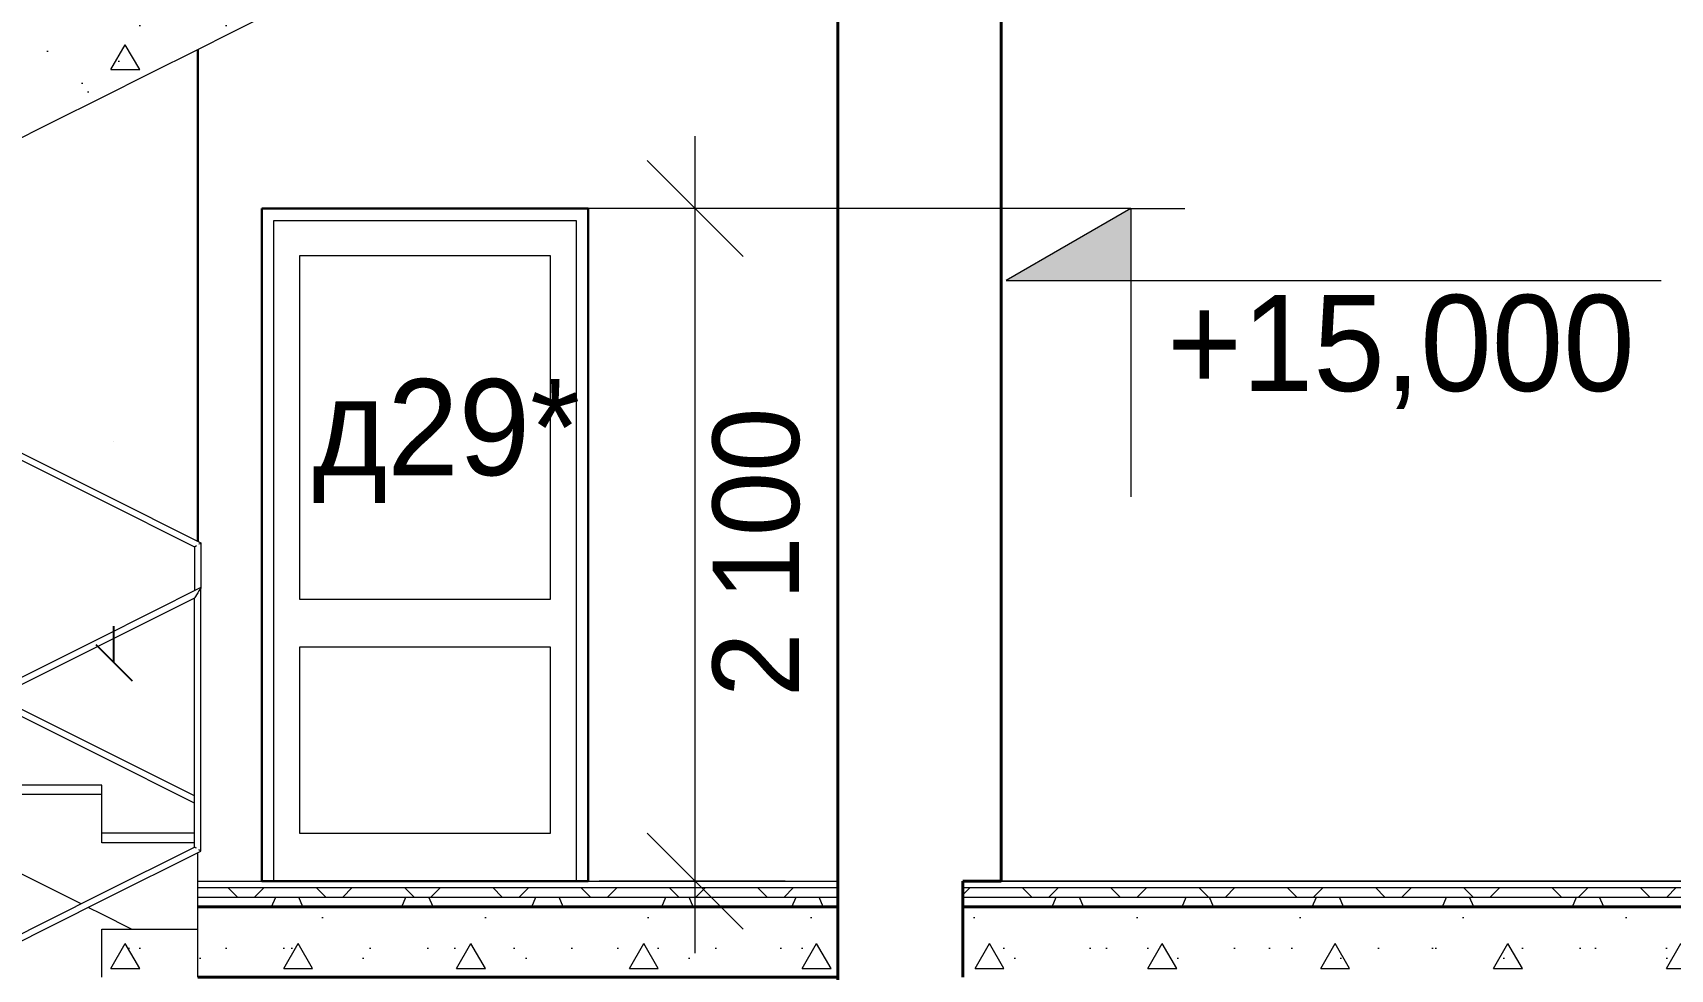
# Model space of a CAD drawing. Extents: x -464571 to -430223, y -12741 to 36790.
# Drawn here: x -455744 to -450628, y 12625 to 15548 of the extents above; entities that cross this region are included whole.
import ezdxf

# ---------------------------------------------------------------- set-up
doc = ezdxf.new("R2010")
doc.units = 0
doc.header["$MEASUREMENT"] = 0
doc.linetypes.add('Крупный пунктир', pattern=[14062.5, 0, -14062.5])
for name, color, linetype, lineweight in [('01 Виноски_Ном_пера__19', 255, 'Continuous', 0), ('0_Ном_пера__120', 7, 'Continuous', 13), ('Двери ArchiCAD_Ном_пера__1', 7, 'Continuous', 13), ('Двери ArchiCAD_Ном_пера__41', 7, 'Continuous', 30), ('Интерьер- Перегородка_Ном_пера__41', 7, 'Continuous', 30), ('Интерьер- Перегородка_Ном_пера__61', 7, 'Continuous', 40), ('Лестницы внутренние_Ном_пера__1', 7, 'Continuous', 13), ('Лестницы внутренние_Ном_пера__21', 7, 'Continuous', 20), ('Лестницы внутренние_Ном_пера__7', 7, 'Continuous', 5), ('Перекрытия_Ном_пера__1', 7, 'Continuous', 13), ('Перекрытия_Ном_пера__21', 7, 'Continuous', 20), ('Перекрытия_Ном_пера__61', 7, 'Continuous', 40)]:
    doc.layers.add(name, color=color, linetype=linetype, lineweight=lineweight)
for name, color, linetype, lineweight, true_color in [('01 Виноски_Ном_пера__3', 7, 'Continuous', 18, 0xdd5800), ('0_Ном_пера__98', 7, 'Continuous', 13, 0x001f3e), ('Лестницы внутренние_Ном_пера__241', 7, 'Continuous', 13, 0x515151)]:
    doc.layers.add(name, color=color, linetype=linetype, lineweight=lineweight, true_color=true_color)
for name, color, linetype in [('Двери ArchiCAD', 7, 'Continuous'), ('Интерьер- Перегородка', 7, 'Continuous'), ('Лестницы внутренние', 7, 'Continuous'), ('Перекрытия', 7, 'Continuous')]:
    doc.layers.add(name, color=color, linetype=linetype)
doc.styles.add('СГЕНЕРИР_СТИЛЬ_1', font='GOTHIC.TTF')
doc.styles.add('СГЕНЕРИР_СТИЛЬ_2', font='GOTHIC.TTF')
doc.styles.add('СГЕНЕРИР_СТИЛЬ_3', font='GOTHIC.TTF')
doc.styles.add('СГЕНЕРИР_СТИЛЬ_4', font='')
doc.styles.get('СГЕНЕРИР_СТИЛЬ_4').set_extended_font_data('Arial Unicode MS Кириллический')
doc.dimstyles.new('СГЕНЕРИР_СТИЛЬ__1', dxfattribs={"dimtxt": 0.18, "dimasz": 114, "dimexe": 0.18, "dimexo": 0.0625, "dimgap": 0.09, "dimtad": 0, "dimtih": 1, "dimtoh": 1, "dimdec": 4, "dimzin": 0, "dimdsep": 46, "dimcen": 0.09, "dimadec": 0, "dimazin": 0, "dimtfac": 1, "dimtdec": 4, "dimtmove": 0, "dimatfit": 3, "dimldrblk": 'ARROWHEAD_6', "dimfxl": 0, "dimtolj": 1, "dimtzin": 0, "dimarcsym": 0})
doc.dimstyles.new('СГЕНЕРИР_СТИЛЬ__3', dxfattribs={"dimtxt": 269.999993, "dimasz": 285, "dimexe": 0.18, "dimexo": 0, "dimgap": 0.09, "dimtad": 1, "dimtih": 1, "dimtoh": 1, "dimdec": 0, "dimzin": 0, "dimdsep": 46, "dimtxsty": 'СГЕНЕРИР_СТИЛЬ_4', "dimblk": 'ARROWHEAD_6', "dimblk1": 'ARROWHEAD_6', "dimblk2": 'ARROWHEAD_6', "dimcen": 0.09, "dimclrd": 256, "dimclre": 256, "dimclrt": 256, "dimadec": 0, "dimazin": 0, "dimtfac": 1, "dimtdec": 4, "dimtmove": 2, "dimatfit": 3, "dimfxl": 0, "dimtolj": 1, "dimtzin": 0, "dimarcsym": 0})
doc.dimstyles.new('СГЕНЕРИР_СТИЛЬ__6', dxfattribs={"dimtxt": 269.999993, "dimasz": 285, "dimexe": 0.18, "dimexo": 300, "dimgap": 0.09, "dimtad": 3, "dimdec": 0, "dimzin": 0, "dimdsep": 46, "dimtxsty": 'СГЕНЕРИР_СТИЛЬ_4', "dimblk": 'ARROWHEAD_6', "dimblk1": 'ARROWHEAD_6', "dimblk2": 'ARROWHEAD_6', "dimcen": 0.09, "dimclrd": 256, "dimclre": 256, "dimclrt": 256, "dimadec": 0, "dimazin": 0, "dimtfac": 1, "dimtdec": 4, "dimtmove": 0, "dimatfit": 3, "dimfxl": 0, "dimtolj": 1, "dimtzin": 0, "dimarcsym": 0})
pattern_1 = [(0, (-133390.9, 0), (0, 935.3074), [90, -450]), (0, (-133120.9, 467.7), (0, 935.3074), [90, -450]), (60, (-133390.9, 0), (-810, 467.6537), [90, -450]), (60, (-132850.9, 0), (-810, 467.6537), [90, -450]), (120, (-133300.9, 0), (810, 467.6537), [90, -450]), (120, (-132760.9, 0), (810, 467.6537), [90, -450]), (0, (-133390.85, 90), (0, 180), [0, -180, 0, -270]), (45, (-133300.85, 90), (-127.27922, 127.27922), [0, -135, 0, -225])]
pattern_2 = [(0, (-133390.85, 0), (0, 90.000004), [])]
pattern_3 = [(45, (-133390.85, 0), (-137.88582, 137.88582), []), (135, (-133390.85, 0), (137.88582, 137.88582), [])]
pattern_4 = [(0, (-133400, 0), (0, 406400), []), (0, (-133400, 90), (0, 406400), []), (90, (-133390.85, 0), (-406.4, 0), [88.9, -406400]), (90, (-133352.75, 0), (-406.4, 0), [88.9, -406400]), (66.80141, (-133390.85, 0), (-343.33793, 147.14483), []), (-66.80141, (-133352.75, 0), (343.33793, 147.14483), [])]
pattern_5 = [(0, (-133390.9, 0), (0, 935.3075), [90, -450]), (0, (-133120.9, 467.7), (0, 935.3075), [90, -450]), (60, (-133390.9, 0), (-810, 467.6537), [90, -450]), (60, (-132850.9, 0), (-810, 467.6537), [90, -450]), (120, (-133300.9, 0), (810, 467.6537), [90, -450]), (120, (-132760.9, 0), (810, 467.6537), [90, -450]), (0, (-133390.85, 90), (0, 180.00001), [0, -180.00001, 0, -270.00001]), (45, (-133300.85, 90), (-127.27923, 127.27923), [0, -135.00001, 0, -225.00001])]

# ---------------------------------------------------------------- blocks, each defined once
blk = doc.blocks.new('Элемент разреза_109', base_point=(-133390.9, 0))
at = {"layer": 'Лестницы внутренние_Ном_пера__241', "linetype": 'Continuous'}
h = blk.add_hatch(dxfattribs=at)
h.set_pattern_fill('Бетон', color=256, style=0, pattern_type=2)
h.set_pattern_definition(pattern_1)
h.paths.add_polyline_path([(-455228.9, 12720), (-455228.9, 12750), (-455528.9, 12750), (-455528.9, 12720)], flags=0)
h = blk.add_hatch(dxfattribs=at)
h.set_pattern_fill('Бетон', color=256, style=0, pattern_type=2)
h.set_pattern_definition(pattern_1)
h.paths.add_polyline_path([(-457978.9, 11220), (-457978.9, 11170), (-457953.8, 11170), (-457930, 11170), (-457905.2, 11170), (-457881.7, 11170), (-457756, 11232.8), (-457628.9, 11296.4), (-457479.7, 11371), (-457328.9, 11446.4), (-457179.7, 11521), (-457028.9, 11596.4), (-456879.7, 11671), (-456728.9, 11746.4), (-456579.7, 11821), (-456428.9, 11896.4), (-456279.7, 11971), (-456128.9, 12046.4), (-455979.7, 12121), (-455828.9, 12196.4), (-455679.7, 12271), (-455528.9, 12346.4), (-455379.7, 12421), (-455228.9, 12496.4), (-455125.9, 12547.9), (-455021.7, 12600), (-455228.9, 12600), (-455228.9, 12720), (-455528.9, 12720), (-455528.9, 12570), (-455828.9, 12570), (-455828.9, 12420), (-456128.9, 12420), (-456128.9, 12270), (-456428.9, 12270), (-456428.9, 12120), (-456728.9, 12120), (-456728.9, 11970), (-457028.9, 11970), (-457028.9, 11820), (-457328.9, 11820), (-457328.9, 11670), (-457628.9, 11670), (-457628.9, 11520), (-457928.9, 11520), (-457928.9, 11370), (-457978.9, 11370)], flags=0)
at = {"layer": 'Лестницы внутренние_Ном_пера__21', "linetype": 'Continuous'}
for p, q in [((-455528.9, 12750), (-455228.9, 12750)), ((-455528.9, 12720), (-455528.9, 12750)), ((-455228.9, 12720), (-455228.9, 12750)), ((-455528.9, 12600), (-455528.9, 12720)), ((-455228.9, 12600), (-455228.9, 12720))]:
    blk.add_line(p, q, dxfattribs=at)
at = {"layer": 'Лестницы внутренние_Ном_пера__241', "linetype": 'Continuous'}
for p, q in [((-455218.9, 13816.2), (-455533.4, 13658.9)), ((-455219.7, 13814.9), (-455221.8, 13811.4)), ((-455218.9, 13816.2), (-455219.7, 13814.9)), ((-455218.9, 12993.8), (-455218.9, 13816.2)), ((-455238.9, 13783.8), (-455524.4, 13641.1)), ((-455238.1, 13785.1), (-455238.9, 13783.8)), ((-455238.9, 13006.2), (-455238.9, 13783.8)), ((-455236, 13788.6), (-455238.1, 13785.1)), ((-455232.7, 13793.8), (-455236, 13788.6)), ((-455228.9, 13800), (-455232.7, 13793.8)), ((-455225.1, 13806.2), (-455228.9, 13800)), ((-455221.8, 13811.4), (-455225.1, 13806.2)), ((-455533.4, 13658.9), (-455833.4, 13508.9)), ((-455524.4, 13641.1), (-455824.4, 13491.1)), ((-455533.4, 12858.9), (-455238.9, 13006.2)), ((-455238.1, 13005.7), (-455238.9, 13006.2)), ((-455236, 13004.4), (-455238.1, 13005.7)), ((-455232.7, 13002.4), (-455236, 13004.4)), ((-455221.8, 12995.6), (-455225.1, 12997.6)), ((-455219.7, 12994.3), (-455221.8, 12995.6)), ((-455524.4, 12841.1), (-455218.9, 12993.8)), ((-455218.9, 12993.8), (-455219.7, 12994.3)), ((-455833.4, 12708.9), (-455533.4, 12858.9)), ((-455824.4, 12691.1), (-455524.4, 12841.1))]:
    blk.add_line(p, q, dxfattribs=at)
blk = doc.blocks.new('Элемент разреза_104', base_point=(-133390.9, 0))
at = {"layer": 'Лестницы внутренние_Ном_пера__241', "linetype": 'Continuous'}
h = blk.add_hatch(dxfattribs=at)
h.set_pattern_fill('Бетон', color=256, style=0, pattern_type=2)
h.set_pattern_definition(pattern_1)
h.paths.add_polyline_path([(-457978.9, 14220), (-457978.9, 14170), (-457953.8, 14170), (-457930, 14170), (-457905.2, 14170), (-457881.7, 14170), (-457756, 14232.8), (-457628.9, 14296.4), (-457479.7, 14371), (-457328.9, 14446.4), (-457179.7, 14521), (-457028.9, 14596.4), (-456879.7, 14671), (-456728.9, 14746.4), (-456579.7, 14821), (-456428.9, 14896.4), (-456279.7, 14971), (-456128.9, 15046.4), (-455979.7, 15121), (-455828.9, 15196.4), (-455679.7, 15271), (-455528.9, 15346.4), (-455379.7, 15421), (-455228.9, 15496.4), (-455125.9, 15547.9), (-455021.7, 15600), (-455228.9, 15600), (-455228.9, 15720), (-455528.9, 15720), (-455528.9, 15570), (-455828.9, 15570), (-455828.9, 15420), (-456128.9, 15420), (-456128.9, 15270), (-456428.9, 15270), (-456428.9, 15120), (-456728.9, 15120), (-456728.9, 14970), (-457028.9, 14970), (-457028.9, 14820), (-457328.9, 14820), (-457328.9, 14670), (-457628.9, 14670), (-457628.9, 14520), (-457928.9, 14520), (-457928.9, 14370), (-457978.9, 14370)], flags=0)
at = {"layer": 'Лестницы внутренние_Ном_пера__1', "linetype": 'Continuous'}
for p, q in [((-455528.9, 13170), (-455828.9, 13170)), ((-455528.9, 13050), (-455528.9, 13170)), ((-455593.7, 12828.8), (-455828.9, 12946.4)), ((-455228.9, 12900), (-455228.9, 12988.8)), ((-455528.9, 12796.4), (-455571.3, 12817.6)), ((-455436.1, 12750), (-455528.9, 12796.4))]:
    blk.add_line(p, q, dxfattribs=at)
at = {"layer": 'Лестницы внутренние_Ном_пера__21', "linetype": 'Continuous'}
for p, q in [((-455125.9, 15547.9), (-455021.7, 15600)), ((-455228.9, 15496.4), (-455125.9, 15547.9)), ((-455379.7, 15421), (-455228.9, 15496.4)), ((-455528.9, 15346.4), (-455379.7, 15421)), ((-455679.7, 15271), (-455528.9, 15346.4)), ((-455828.9, 15196.4), (-455679.7, 15271))]:
    blk.add_line(p, q, dxfattribs=at)
at = {"layer": 'Лестницы внутренние_Ном_пера__241', "linetype": 'Continuous'}
for p, q in [((-455833.4, 14241.1), (-455533.4, 14091.1)), ((-455824.4, 14258.9), (-455524.4, 14108.9)), ((-455533.4, 14091.1), (-455238.9, 13943.8)), ((-455524.4, 14108.9), (-455218.9, 13956.2)), ((-455238.9, 13943.8), (-455238.1, 13944.3)), ((-455238.9, 13943.8), (-455238.9, 13806.2)), ((-455238.1, 13944.3), (-455236, 13945.6)), ((-455236, 13945.6), (-455232.7, 13947.6)), ((-455225.1, 13952.4), (-455221.8, 13954.4)), ((-455221.8, 13954.4), (-455219.7, 13955.7)), ((-455219.7, 13955.7), (-455218.9, 13956.2)), ((-455218.9, 13956.2), (-455218.9, 13816.2)), ((-455524.4, 13308.9), (-455824.4, 13458.9)), ((-455533.4, 13291.1), (-455833.4, 13441.1)), ((-455238.9, 13166.2), (-455524.4, 13308.9)), ((-455238.9, 13143.8), (-455533.4, 13291.1))]:
    blk.add_line(p, q, dxfattribs=at)
at = {"layer": 'Лестницы внутренние_Ном_пера__7', "linetype": 'Continuous'}
for p, q in [((-455528.9, 13200), (-455828.9, 13200)), ((-455528.9, 13170), (-455528.9, 13200)), ((-455238.9, 13050), (-455528.9, 13050)), ((-455528.9, 13020), (-455528.9, 13050)), ((-455238.9, 13020), (-455528.9, 13020))]:
    blk.add_line(p, q, dxfattribs=at)
blk = doc.blocks.new('Элемент разреза_137', base_point=(-133390.9, 0))
at = {"layer": 'Интерьер- Перегородка_Ном_пера__41', "linetype": 'Continuous'}
blk.add_line((-455228.9, 13961.2), (-455228.9, 15496.4), dxfattribs=at)
blk = doc.blocks.new('ARROWHEAD_6')
at = {"linetype": 'Continuous'}
for p, q in [((-0.5, -0.5), (0.5, 0.5)), ((0, 0), (-1, 0))]:
    blk.add_line(p, q, dxfattribs=at)
blk = doc.blocks.new('Элемент разреза_223', base_point=(-133390.9, 0))
at = {"layer": 'Интерьер- Перегородка_Ном_пера__41', "linetype": 'Continuous'}
blk.add_line((-455028.9, 12900), (-454008.9, 12900), dxfattribs=at)
blk = doc.blocks.new('Элемент разреза_239', base_point=(-133390.9, 0))
at = {"layer": 'Перекрытия_Ном_пера__1', "linetype": 'Continuous'}
h = blk.add_hatch(dxfattribs=at)
h.set_pattern_fill('Фанера__2_', color=256, style=0, pattern_type=2)
h.set_pattern_definition(pattern_2)
h.paths.add_polyline_path([(-446678.9, 12880), (-446678.9, 12900), (-452838.9, 12900), (-452838.9, 12880)], flags=0)
h = blk.add_hatch(dxfattribs=at)
h.set_pattern_fill('Блоки', color=256, style=0, pattern_type=2)
h.set_pattern_definition(pattern_3)
h.paths.add_polyline_path([(-446678.9, 12850), (-446678.9, 12880), (-452838.9, 12880), (-452838.9, 12850)], flags=0)
h = blk.add_hatch(dxfattribs=at)
h.set_pattern_fill('Стенка_каркасн__2х4_16_м_FB', color=256, style=0, pattern_type=2)
h.set_pattern_definition(pattern_4)
h.paths.add_polyline_path([(-446678.9, 12820), (-446678.9, 12850), (-452838.9, 12850), (-452838.9, 12820)], flags=0)
h = blk.add_hatch(dxfattribs=at)
h.set_pattern_fill('structural_concrete', color=256, style=0, pattern_type=2)
h.set_pattern_definition(pattern_5)
h.paths.add_polyline_path([(-452838.9, 12600), (-446678.9, 12600), (-446678.9, 12820), (-452838.9, 12820)], flags=0)
for p, q in [((-452838.9, 12900), (-446678.9, 12900)), ((-452838.9, 12880), (-452838.9, 12900)), ((-452838.9, 12880), (-446678.9, 12880)), ((-452838.9, 12850), (-452838.9, 12880)), ((-452838.9, 12880), (-446678.9, 12880)), ((-452838.9, 12850), (-446678.9, 12850)), ((-452838.9, 12850), (-446678.9, 12850)), ((-452838.9, 12820), (-452838.9, 12850))]:
    blk.add_line(p, q, dxfattribs=at)
at = {"layer": 'Перекрытия_Ном_пера__21', "linetype": 'Continuous'}
blk.add_line((-452838.9, 12600), (-452838.9, 12820), dxfattribs=at)
at = {"layer": 'Перекрытия_Ном_пера__61', "linetype": 'Continuous'}
blk.add_line((-452838.9, 12820), (-446678.9, 12820), dxfattribs=at)
blk.add_line((-452838.9, 12820), (-446678.9, 12820), dxfattribs=at)
blk = doc.blocks.new('Элемент разреза_240', base_point=(-133390.9, 0))
at = {"layer": 'Перекрытия_Ном_пера__1', "linetype": 'Continuous'}
h = blk.add_hatch(dxfattribs=at)
h.set_pattern_fill('Фанера__2_', color=256, style=0, pattern_type=2)
h.set_pattern_definition(pattern_2)
h.paths.add_polyline_path([(-453228.9, 12880), (-453228.9, 12900), (-455228.9, 12900), (-455228.9, 12880)], flags=0)
h = blk.add_hatch(dxfattribs=at)
h.set_pattern_fill('Блоки', color=256, style=0, pattern_type=2)
h.set_pattern_definition(pattern_3)
h.paths.add_polyline_path([(-453228.9, 12850), (-453228.9, 12880), (-455228.9, 12880), (-455228.9, 12850)], flags=0)
h = blk.add_hatch(dxfattribs=at)
h.set_pattern_fill('Стенка_каркасн__2х4_16_м_FB', color=256, style=0, pattern_type=2)
h.set_pattern_definition(pattern_4)
h.paths.add_polyline_path([(-453228.9, 12820), (-453228.9, 12850), (-455228.9, 12850), (-455228.9, 12820)], flags=0)
h = blk.add_hatch(dxfattribs=at)
h.set_pattern_fill('structural_concrete', color=256, style=0, pattern_type=2)
h.set_pattern_definition(pattern_5)
h.paths.add_polyline_path([(-453228.9, 12600), (-453228.9, 12820), (-455228.9, 12820), (-455228.9, 12600)], flags=0)
for p, q in [((-455228.9, 12900), (-453228.9, 12900)), ((-455228.9, 12880), (-455228.9, 12900)), ((-453228.9, 12880), (-453228.9, 12900)), ((-455228.9, 12880), (-453228.9, 12880)), ((-455228.9, 12850), (-455228.9, 12880)), ((-455228.9, 12880), (-453228.9, 12880)), ((-455228.9, 12850), (-453228.9, 12850)), ((-455228.9, 12850), (-453228.9, 12850)), ((-455228.9, 12820), (-455228.9, 12850)), ((-453228.9, 12850), (-453228.9, 12880)), ((-453228.9, 12820), (-453228.9, 12850))]:
    blk.add_line(p, q, dxfattribs=at)
at = {"layer": 'Перекрытия_Ном_пера__21', "linetype": 'Continuous'}
for p, q in [((-455228.9, 12600), (-455228.9, 12820)), ((-453228.9, 12600), (-453228.9, 12820))]:
    blk.add_line(p, q, dxfattribs=at)
at = {"layer": 'Перекрытия_Ном_пера__61', "linetype": 'Continuous'}
for p, q in [((-455228.9, 12820), (-453228.9, 12820)), ((-455228.9, 12820), (-453228.9, 12820)), ((-455228.9, 12600), (-453228.9, 12600))]:
    blk.add_line(p, q, dxfattribs=at)
blk = doc.blocks.new('Элемент разреза_254', base_point=(-133390.9, 0))
at = {"layer": 'Интерьер- Перегородка_Ном_пера__61', "linetype": 'Continuous'}
for p, q in [((-453228.9, 12900), (-453228.9, 15900)), ((-452718.9, 12900), (-452718.9, 15600)), ((-452838.9, 12900), (-452718.9, 12900))]:
    blk.add_line(p, q, dxfattribs=at)
blk = doc.blocks.new('Элемент разреза_277', base_point=(-133390.9, 0))
at = {"layer": 'Интерьер- Перегородка_Ном_пера__61', "linetype": 'Continuous'}
for p, q in [((-453228.9, 9900), (-453228.9, 12900)), ((-452838.9, 12600), (-452838.9, 12900))]:
    blk.add_line(p, q, dxfattribs=at)
blk = doc.blocks.new('Линейный размер_1', base_point=(-449321.2, -700))
at = {"layer": '0_Ном_пера__98', "linetype": 'Continuous'}
blk.add_line((-449321.2, 12900), (-452838.9, 12900), dxfattribs=at)
blk = doc.blocks.new('Линейный размер_3', base_point=(-452313.6, -3000))
at = {"layer": '0_Ном_пера__98', "linetype": 'Continuous'}
blk.add_hatch(color=256, dxfattribs=at).paths.add_polyline_path([(-452313.6, 15000), (-452702.8, 14775), (-452313.6, 14775)], flags=0)
for p, q in [((-452313.6, 15000), (-454008.9, 15000)), ((-452313.6, 15000), (-452702.8, 14775)), ((-452313.6, 15000), (-452144.8, 15000)), ((-452313.6, 15000), (-452313.6, 14100)), ((-452702.8, 14775), (-452313.6, 14775)), ((-452313.6, 14775), (-450656.6, 14775))]:
    blk.add_line(p, q, dxfattribs=at)
at = {"layer": '0_Ном_пера__98', "insert": (-452201.1, 14730), "char_height": 300, "attachment_point": 1, "style": 'СГЕНЕРИР_СТИЛЬ_2'}
blk.add_mtext('{+15,000}', dxfattribs=at)
blk = doc.blocks.new('*D407', base_point=(-133390.9, 0))
at = {"layer": '0_Ном_пера__120', "linetype": 'Continuous'}
for p, q in [((-457928.9, 14535), (-457928.9, 16614.1)), ((-455228.9, 15900), (-455228.9, 16614.1)), ((-457778.9, 16482.8), (-458078.9, 16182.8)), ((-455078.9, 16482.8), (-455378.9, 16182.8)), ((-457928.9, 16332.8), (-455228.9, 16332.8))]:
    blk.add_line(p, q, dxfattribs=at)
at = {"layer": '0_Ном_пера__120', "insert": (-457742.4, 16221.7), "char_height": 270, "attachment_point": 1, "style": 'СГЕНЕРИР_СТИЛЬ_3'}
blk.add_mtext('{2\xa0700}', dxfattribs=at)
blk = doc.blocks.new('*D442', base_point=(-133390.9, 0))
at = {"layer": '0_Ном_пера__120', "linetype": 'Continuous'}
for p, q in [((-453674.5, 15000), (-453674.5, 15225)), ((-453524.5, 14850), (-453824.5, 15150)), ((-453393.3, 15000), (-453974.5, 15000)), ((-453674.5, 12900), (-453674.5, 15000)), ((-453824.5, 13050), (-453524.5, 12750)), ((-453393.3, 12900), (-453974.5, 12900)), ((-453674.5, 12675), (-453674.5, 12900))]:
    blk.add_line(p, q, dxfattribs=at)
at = {"layer": '0_Ном_пера__120', "insert": (-453620.5, 13474.8), "char_height": 270, "attachment_point": 1, "rotation": 90, "style": 'СГЕНЕРИР_СТИЛЬ_2'}
blk.add_mtext('{2\xa0100}', dxfattribs=at)
blk = doc.blocks.new('Элемент разреза_146', base_point=(-133390.9, 0))
at = {"layer": 'Двери ArchiCAD_Ном_пера__1', "linetype": 'Continuous'}
for p, q in [((-454990.9, 14852), (-454990.9, 14962)), ((-454990.9, 14962), (-454046.9, 14962)), ((-454046.9, 14962), (-454046.9, 14852)), ((-454990.9, 13050), (-454990.9, 14852)), ((-454126.9, 14852), (-454910.9, 14852)), ((-454910.9, 14852), (-454910.9, 13780)), ((-454126.9, 13780), (-454126.9, 14852)), ((-454046.9, 14852), (-454046.9, 13050)), ((-454910.9, 13780), (-454126.9, 13780)), ((-454126.9, 13630), (-454910.9, 13630)), ((-454910.9, 13630), (-454910.9, 13050)), ((-454126.9, 13050), (-454126.9, 13630)), ((-454990.9, 12900), (-454990.9, 13050)), ((-454910.9, 13050), (-454126.9, 13050)), ((-454046.9, 13050), (-454046.9, 12900))]:
    blk.add_line(p, q, dxfattribs=at)
at = {"layer": 'Двери ArchiCAD_Ном_пера__41', "linetype": 'Continuous'}
for p, q in [((-455028.9, 12900), (-455028.9, 15000)), ((-455028.9, 15000), (-454008.9, 15000)), ((-454008.9, 15000), (-454008.9, 12900))]:
    blk.add_line(p, q, dxfattribs=at)
at = {"layer": '01 Виноски_Ном_пера__3', "linetype": 'Continuous', "insert": (-454870.9, 14273.7), "char_height": 300, "width": 928.942, "attachment_point": 4, "style": 'СГЕНЕРИР_СТИЛЬ_1'}
blk.add_mtext('{д29*}', dxfattribs=at)
at = {"layer": '01 Виноски_Ном_пера__19', "linetype": 'Крупный пунктир', "annotation_type": 0, "has_hookline": 1, "hookline_direction": 0, "text_width": 938.7}
blk.add_leader([(-455490.9, 13582), (-455490.9, 14273.7), (-454871, 14273.7)], dimstyle='СГЕНЕРИР_СТИЛЬ__1', dxfattribs=at)

msp = doc.modelspace()

# ---------------------------------------------------------------- block references
at = {"linetype": 'Continuous'}
for name, p in [('Линейный размер_3', (-452313.6, -3000)), ('Линейный размер_1', (-449321.2, -700))]:
    msp.add_blockref(name, p, dxfattribs=at)
at = {"layer": 'Двери ArchiCAD'}
msp.add_blockref('Элемент разреза_146', (-133390.9, 0), dxfattribs=at)
at = {"layer": 'Интерьер- Перегородка'}
for name in ['Элемент разреза_254', 'Элемент разреза_137', 'Элемент разреза_223', 'Элемент разреза_277']:
    msp.add_blockref(name, (-133390.9, 0), dxfattribs=at)
at = {"layer": 'Лестницы внутренние'}
for name in ['Элемент разреза_104', 'Элемент разреза_109']:
    msp.add_blockref(name, (-133390.9, 0), dxfattribs=at)
at = {"layer": 'Перекрытия'}
for name in ['Элемент разреза_240', 'Элемент разреза_239']:
    msp.add_blockref(name, (-133390.9, 0), dxfattribs=at)

# ---------------------------------------------------------------- dimensions: what is measured, and where the dimension line sits
at = {"linetype": 'Continuous'}
dim = msp.add_linear_dim(base=(-459438.9, 16332.8), p1=(-457928.9, 14535), p2=(-455228.9, 15900), dimstyle='СГЕНЕРИР_СТИЛЬ__3', dxfattribs=at)
dim.commit()
dim.dimension.update_dxf_attribs({"geometry": '*D407', "text_midpoint": (-457279.5, 16086.7)})
dim = msp.add_linear_dim(base=(-453674.5, 12900), p1=(-454008.9, 12900), p2=(-454008.9, 15000), angle=90, dimstyle='СГЕНЕРИР_СТИЛЬ__6', dxfattribs=at)
dim.commit()
dim.dimension.update_dxf_attribs({"geometry": '*D442', "text_midpoint": (-453485.5, 13937.7)})

doc.saveas('drawing.dxf')
